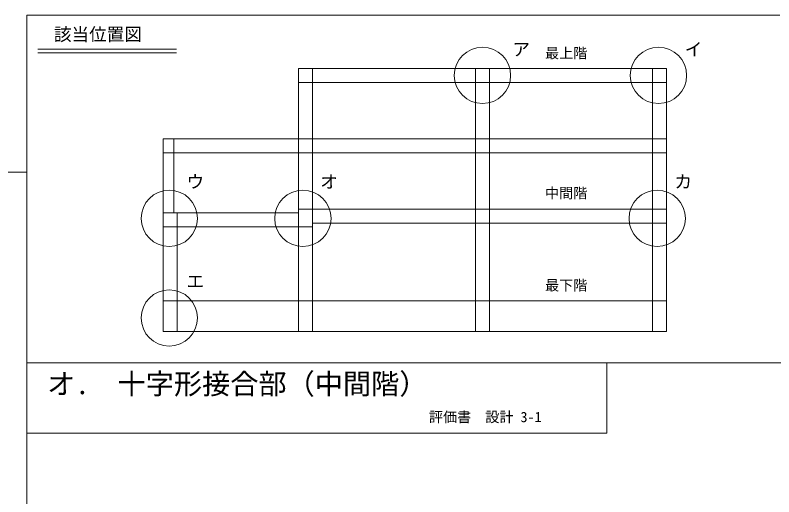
# Model space of a CAD drawing. Units: millimetres on the paper. Extents: x -243 to 177, y -147 to 150.
# Drawn here: x -60.8 to 15.3, y -43.4 to 4.9 of the extents above; entities that cross this region are included whole.
import ezdxf
from ezdxf.enums import TextEntityAlignment as Align

# ---------------------------------------------------------------- set-up
doc = ezdxf.new("R2010")
doc.units = ezdxf.units.MM
doc.layers.add('0-0_0', color=7, linetype='Continuous', lineweight=18)
doc.styles.add('ＭＳ ゴシック', font='')
doc.styles.get('ＭＳ ゴシック').set_extended_font_data('MS Gothic')

msp = doc.modelspace()

# ---------------------------------------------------------------- linework, layer by layer
at = {"layer": '0-0_0', "color": 5}
for p, q in [((-59.663, 4.934), (-59.663, -122.646)), ((-59.663, 4.934), (15.93, 4.934)), ((-228.468, -10.833), (-59.663, -10.833)), ((-59.663, -29.961), (163.269, -29.961)), ((-4.487, -29.961), (-59.663, -29.961)), ((-32.776, -29.961), (-4.115, -29.961)), ((-1.437, -37.032), (-1.437, -29.961)), ((-59.663, -37.032), (-1.437, -37.032))]:
    msp.add_line(p, q, dxfattribs=at)
at = {"layer": '0-0_0', "color": 3}
for p, q in [((-58.556, 1.504), (-44.652, 1.504)), ((-58.556, 1.15), (-44.652, 1.15))]:
    msp.add_line(p, q, dxfattribs=at)
at = {"layer": '0-0_0'}
for p, q in [((-32.408, -0.406), (-32.408, -26.834)), ((-32.408, -0.406), (4.556, -0.406)), ((-30.994, -0.406), (-30.994, -26.834)), ((-14.633, -0.406), (-14.633, -26.834)), ((-13.219, -0.406), (-13.219, -26.834)), ((3.142, -0.406), (3.142, -26.834)), ((4.556, -0.406), (4.556, -26.834)), ((-32.408, -1.82), (4.556, -1.82)), ((-45.988, -26.834), (-45.988, -7.477)), ((-45.988, -7.477), (4.556, -7.477)), ((-44.927, -14.91), (-44.927, -7.477)), ((-45.988, -8.891), (4.556, -8.891)), ((-45.988, -14.91), (-32.408, -14.91)), ((-44.574, -26.834), (-44.574, -14.91)), ((-32.408, -14.548), (4.556, -14.548)), ((-30.994, -15.963), (4.556, -15.963)), ((-45.988, -16.325), (-30.994, -16.325)), ((-32.408, -16.325), (-30.994, -16.325)), ((-45.988, -23.741), (4.556, -23.741)), ((-45.988, -26.834), (4.556, -26.834))]:
    msp.add_line(p, q, dxfattribs=at)
for centre in [(-13.926, -1.113), (3.744, -1.113), (-45.371, -15.467), (-31.957, -15.467), (3.615, -15.467), (-45.371, -25.47)]:
    msp.add_circle(centre, 2.828, dxfattribs=at)

# ---------------------------------------------------------------- texts
at = {"layer": '0-0_0', "style": 'ＭＳ ゴシック'}
for s, height, p in [('該当位置図', 1.296, (-56.956, 1.974)), ('ア', 1.296, (-10.925, 0.47)), ('最上階', 1.037, (-7.642, 0.295)), ('イ', 1.296, (6.382, 0.47)), ('ウ', 1.296, (-43.637, -12.817)), ('オ', 1.296, (-30.223, -12.817)), ('カ', 1.296, (5.348, -12.817)), ('中間階', 1.037, (-7.642, -13.758)), ('エ', 1.296, (-43.637, -22.821)), ('最下階', 1.037, (-7.642, -23.022)), ('オ.\u3000十字形接合部（中間階）', 2.074, (-57.634, -33.746)), ('評価書\u3000設計 3-1', 1.037, (-19.301, -36.242))]:
    msp.add_text(s, height=height, dxfattribs=at).set_placement(p, align=Align.BOTTOM_LEFT)

doc.saveas('drawing.dxf')
